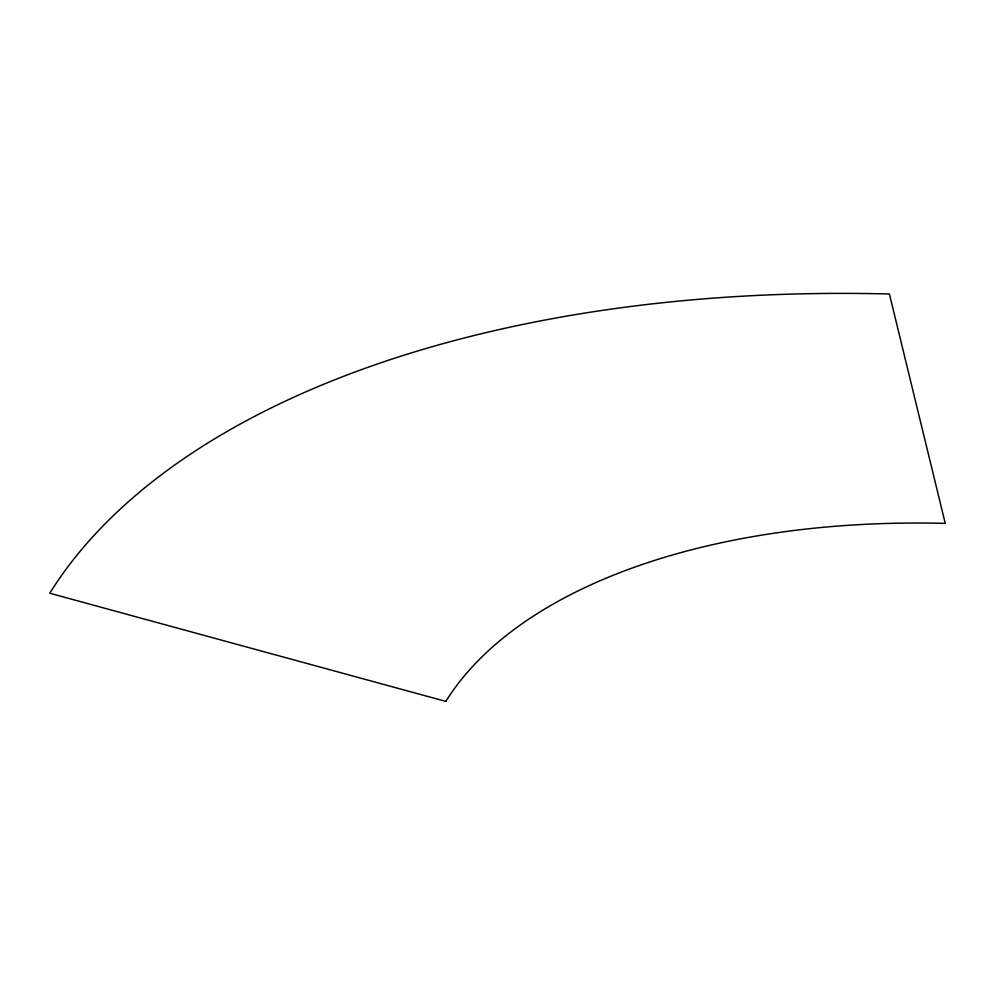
<?xml version="1.0" encoding="UTF-8"?>
<svg xmlns="http://www.w3.org/2000/svg" width="995" height="995" viewBox="0 0 995 995"><rect width="100%" height="100%" fill="white"/><g stroke="black" fill="none" stroke-linecap="round" stroke-linejoin="round"><path stroke-width="1.49" d="M445.797 701.388L49.75 593.231A1033.245 553.643 8 0 1 889.406 293.998L945.25 523.395A614.599 329.32 8 0 0 445.797 701.388"/></g></svg>
